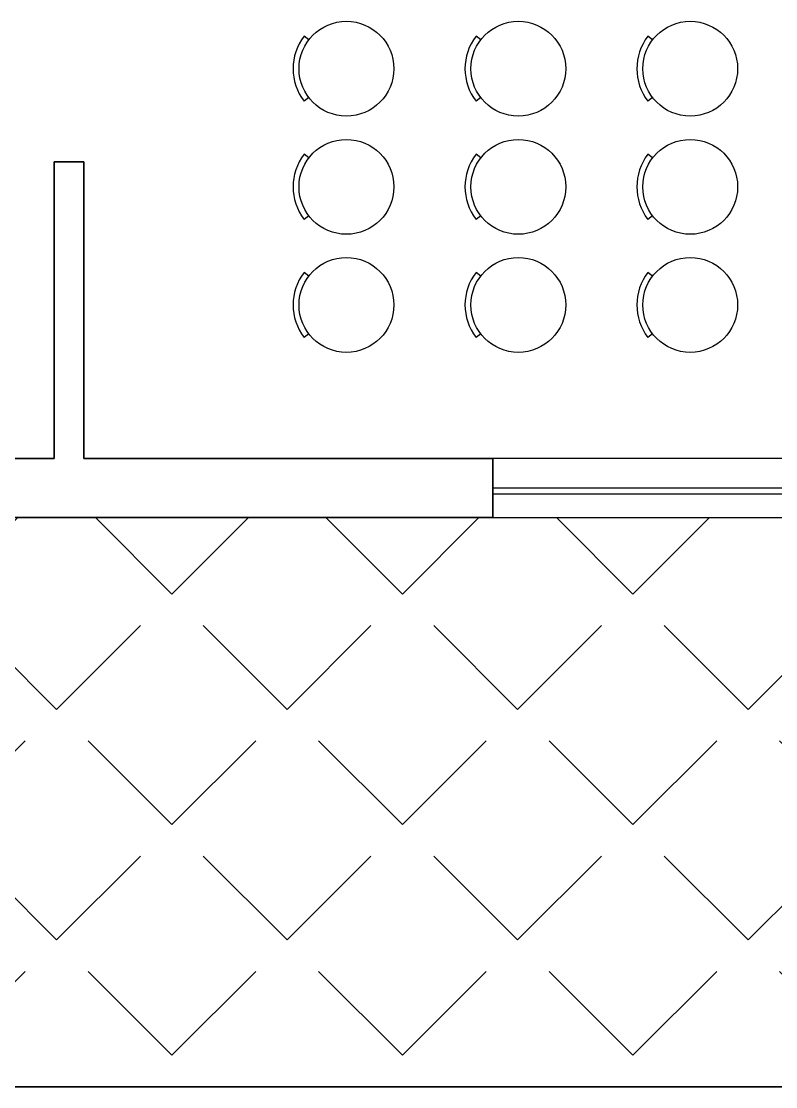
# Model space of a CAD drawing. Header units: inches. Extents: x 132383 to 134532, y 19213 to 20900.
# Drawn here: x 133468.7 to 133596, y 19902.6 to 20082.3 of the extents above; entities that cross this region are included whole.
import ezdxf

# ---------------------------------------------------------------- set-up
doc = ezdxf.new("R2010")
doc.units = ezdxf.units.IN
doc.header["$MEASUREMENT"] = 0
doc.linetypes.add('HIDDEN', pattern=[0.375, 0.25, -0.125])
doc.layers.add('A-Dropline', color=8, linetype='Continuous', lineweight=5)
doc.layers.add('A-FURNITURE', color=35, linetype='Continuous')
for name, color, linetype, lineweight, true_color in [('A-Hatch', 7, 'Continuous', 9, 0xadadad), ('A-Wall', 7, 'Continuous', 35, 0xe06c3e), ('A-Win', 7, 'Continuous', 25, 0x15ade5)]:
    doc.layers.add(name, color=color, linetype=linetype, lineweight=lineweight, true_color=true_color)

# ---------------------------------------------------------------- blocks, each defined once
blk = doc.blocks.new('chair')
at = {"layer": 'A-FURNITURE'}
for p, q in [((79189.12, 17878.84), (79188.51, 17879.63)), ((79198.88, 17878.84), (79199.49, 17879.63))]:
    blk.add_line(p, q, dxfattribs=at)
blk.add_circle((79194, 17872.5), 8, dxfattribs=at)
blk.add_arc((79194, 17872.5), 9, 52.4314, 127.5686, dxfattribs=at)

msp = doc.modelspace()

# ---------------------------------------------------------------- hatches: boundary and pattern name
at = {"layer": 'A-Hatch'}
h = msp.add_hatch(dxfattribs=at)
h.set_pattern_fill('ANGLE,_O', color=256, scale=100, angle=45)
h.set_pattern_definition([(45, (11824.003, 1415.28), (-19.4454365, 19.4454365), [20, -7.5]), (135, (11824.003, 1415.28), (-19.4454365, -19.4454365), [20, -7.5])])
h.paths.add_polyline_path([(133241.28, 19902.59), (133647.99, 19902.59), (133647.99, 19998.59), (133241.28, 19998.59)])
edge = h.paths.add_edge_path(flags=0)
edge.add_arc((133250.95, 19935.33), 4.56, 0, 180)
edge.add_arc((133250.95, 19935.33), 4.56, 180, 360)
edge = h.paths.add_edge_path(flags=16)
edge.add_arc((133250.95, 19935.33), 4.56, 0, 180)
edge.add_arc((133250.95, 19935.33), 4.56, 180, 360)
edge = h.paths.add_edge_path(flags=0)
edge.add_arc((133250.95, 19935.33), 4.56, 0, 180)
edge.add_arc((133250.95, 19935.33), 4.56, 180, 360)

# ---------------------------------------------------------------- linework, layer by layer
at = {"layer": 'A-Dropline', "linetype": 'HIDDEN', "ltscale": 30}
msp.add_lwpolyline([(133241.28, 19998.59), (133241.28, 19998.59), (133241.28, 19902.59), (133647.99, 19902.59)], dxfattribs=at)
at = {"layer": 'A-Wall'}
for p, q in [((133479.28, 20058.59), (133474.28, 20058.59)), ((133474.28, 20058.59), (133474.28, 20008.59)), ((133474.28, 20058.59), (133474.28, 20008.59)), ((133479.28, 20058.59), (133479.28, 20008.59)), ((133405.28, 20008.59), (133474.28, 20008.59)), ((133479.28, 20008.59), (133548.28, 20008.59)), ((133548.28, 20008.59), (133548.28, 19998.59)), ((133405.28, 19998.59), (133548.28, 19998.59))]:
    msp.add_line(p, q, dxfattribs=at)
for points in [[(133309.28, 19998.59), (133241.28, 19998.59), (133241.28, 19902.59), (133647.99, 19902.59), (133647.99, 19998.59), (133644.28, 19998.59)], [(133548.28, 19998.59), (133405.28, 19998.59)]]:
    msp.add_lwpolyline(points, dxfattribs=at)
at = {"layer": 'A-Win'}
for p, q in [((133644.28, 20008.59), (133548.28, 20008.59)), ((133548.28, 20003.59), (133644.28, 20003.59)), ((133548.28, 20002.59), (133644.28, 20002.59)), ((133548.28, 19998.59), (133644.28, 19998.59))]:
    msp.add_line(p, q, dxfattribs=at)

# ---------------------------------------------------------------- block references
at = {"layer": 'A-FURNITURE', "rotation": 89.99999999999999}
for p in [(151396.07, -59119.68), (151425.07, -59119.68), (151454.07, -59119.68), (151396.07, -59139.61), (151425.07, -59139.61), (151454.07, -59139.61), (151396.07, -59159.53), (151425.07, -59159.53), (151454.07, -59159.53)]:
    msp.add_blockref('chair', p, dxfattribs=at)

doc.saveas('drawing.dxf')
